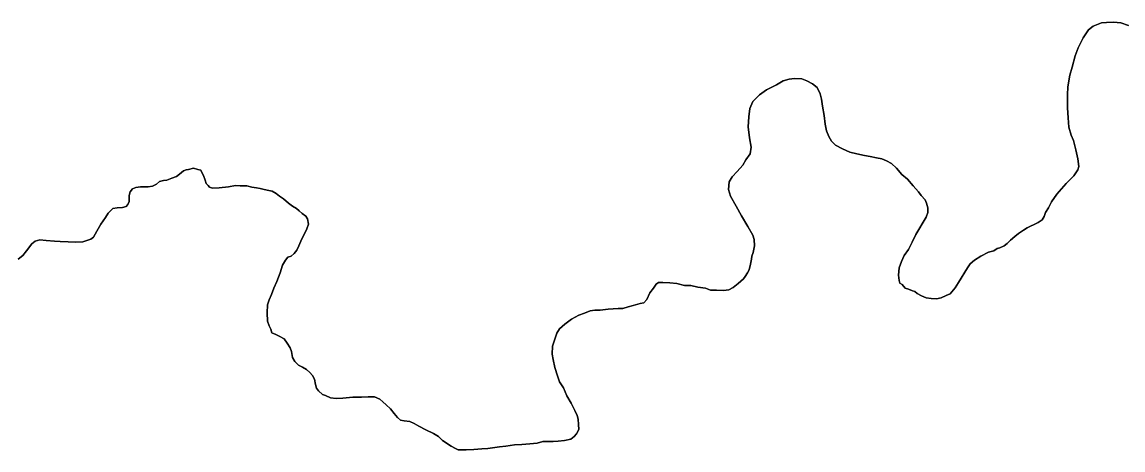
# Model space of a CAD drawing. Header units: inches. Extents: x 33.9 to 41.9, y -4.8 to 5.4.
# Drawn here: x 39.5563 to 39.6127, y -3.6652 to -3.6433 of the extents above; entities that cross this region are included whole.
import ezdxf

# ---------------------------------------------------------------- set-up
doc = ezdxf.new("R2010")
doc.units = ezdxf.units.IN
doc.header["$MEASUREMENT"] = 0
doc.layers.add('Counties', color=7, linetype='Continuous')

msp = doc.modelspace()

# ---------------------------------------------------------------- linework, layer by layer
at = {"layer": 'Counties'}
for points in [[(39.612988, -3.64352), (39.612593, -3.643383), (39.612217, -3.643344), (39.611862, -3.643364), (39.611605, -3.643383), (39.61119, -3.64356), (39.610953, -3.643736), (39.610676, -3.644148), (39.610419, -3.644658), (39.610261, -3.64507), (39.610103, -3.645658), (39.609985, -3.64607), (39.609886, -3.646658), (39.609866, -3.64707), (39.609866, -3.647737), (39.609905, -3.648247), (39.609944, -3.648717), (39.610063, -3.649129), (39.610181, -3.649404), (39.6103, -3.649874), (39.610398, -3.650345), (39.610458, -3.650737), (39.610398, -3.650913), (39.610201, -3.651208), (39.610043, -3.651365), (39.609805, -3.6516), (39.609568, -3.651875), (39.609331, -3.652149), (39.609055, -3.652541), (39.608897, -3.652855), (39.608738, -3.65309), (39.608679, -3.653287), (39.60858, -3.653463), (39.608363, -3.6536), (39.608126, -3.653718), (39.608007, -3.653777), (39.60781, -3.653875), (39.607612, -3.653993), (39.607356, -3.654169), (39.607178, -3.654307), (39.60696, -3.654503), (39.606783, -3.654679), (39.606624, -3.654797), (39.606407, -3.654895), (39.606269, -3.654934), (39.606091, -3.655052), (39.605834, -3.655111), (39.605439, -3.655327), (39.605103, -3.655523), (39.604886, -3.655719), (39.604748, -3.655915), (39.604293, -3.65666), (39.604115, -3.656935), (39.603859, -3.657249), (39.603661, -3.657327), (39.603404, -3.657445), (39.603167, -3.657504), (39.602891, -3.657484), (39.602634, -3.657445), (39.602397, -3.657347), (39.60218, -3.65723), (39.602061, -3.657132), (39.601943, -3.657092), (39.601725, -3.657014), (39.601567, -3.656955), (39.601409, -3.656779), (39.601291, -3.6567), (39.601251, -3.656563), (39.601212, -3.656288), (39.601251, -3.655916), (39.60137, -3.655602), (39.601508, -3.655288), (39.601726, -3.654975), (39.601923, -3.654602), (39.602101, -3.65421), (39.602635, -3.653327), (39.602714, -3.653092), (39.602714, -3.652857), (39.602655, -3.652602), (39.602576, -3.652445), (39.602378, -3.65221), (39.60224, -3.652033), (39.601963, -3.651719), (39.601687, -3.651386), (39.601391, -3.651151), (39.601114, -3.650818), (39.600858, -3.650582), (39.600601, -3.650445), (39.600364, -3.650347), (39.600087, -3.650288), (39.599771, -3.65023), (39.599475, -3.650171), (39.59908, -3.650092), (39.598724, -3.649995), (39.598349, -3.649838), (39.597994, -3.649642), (39.597796, -3.649446), (39.597658, -3.649191), (39.597539, -3.648916), (39.597461, -3.648563), (39.597421, -3.648132), (39.597322, -3.647642), (39.597283, -3.647289), (39.597204, -3.647014), (39.597046, -3.646701), (39.596809, -3.646505), (39.596533, -3.646348), (39.596276, -3.64625), (39.595901, -3.64623), (39.595624, -3.646269), (39.595308, -3.646348), (39.594972, -3.646564), (39.594458, -3.646819), (39.594103, -3.647074), (39.593767, -3.647407), (39.593609, -3.64776), (39.59355, -3.648192), (39.59353, -3.648701), (39.593589, -3.64927), (39.593668, -3.649741), (39.593628, -3.650094), (39.593411, -3.650388), (39.593253, -3.650662), (39.592956, -3.650996), (39.592699, -3.65127), (39.592541, -3.651525), (39.592521, -3.651918), (39.59262, -3.652251), (39.592916, -3.652761), (39.593173, -3.653251), (39.593509, -3.6538), (39.593765, -3.654251), (39.593825, -3.654467), (39.593844, -3.6548), (39.593785, -3.655133), (39.593706, -3.655329), (39.593686, -3.655467), (39.593647, -3.655722), (39.593567, -3.656016), (39.593488, -3.656173), (39.59337, -3.656369), (39.593291, -3.656486), (39.593014, -3.656722), (39.592757, -3.656918), (39.59254, -3.657036), (39.592264, -3.657075), (39.591908, -3.657055), (39.591592, -3.657055), (39.591335, -3.656957), (39.59094, -3.656899), (39.590585, -3.65682), (39.590269, -3.65682), (39.589873, -3.656722), (39.589518, -3.656683), (39.589162, -3.656664), (39.588925, -3.656664), (39.588807, -3.656762), (39.588668, -3.656958), (39.588491, -3.657193), (39.588333, -3.657546), (39.588174, -3.657703), (39.587997, -3.657743), (39.587641, -3.657841), (39.587384, -3.657919), (39.587108, -3.657998), (39.586871, -3.657998), (39.586357, -3.658037), (39.585942, -3.658076), (39.585666, -3.658076), (39.585429, -3.658116), (39.585152, -3.658233), (39.584856, -3.658332), (39.58448, -3.658547), (39.584145, -3.658802), (39.583868, -3.659038), (39.58373, -3.659253), (39.583631, -3.659567), (39.583512, -3.65992), (39.583492, -3.660332), (39.583532, -3.660607), (39.583631, -3.661018), (39.583769, -3.66145), (39.583867, -3.661744), (39.584065, -3.662058), (39.584243, -3.662469), (39.58446, -3.662842), (39.584657, -3.663214), (39.584776, -3.663469), (39.584815, -3.663665), (39.584835, -3.66394), (39.584854, -3.664195), (39.584736, -3.66441), (39.584617, -3.664548), (39.58444, -3.664685), (39.584124, -3.664744), (39.583788, -3.664783), (39.583531, -3.664803), (39.583373, -3.664803), (39.583017, -3.664803), (39.582721, -3.664882), (39.582346, -3.664921), (39.581931, -3.66496), (39.581556, -3.66498), (39.581121, -3.665039), (39.580785, -3.665078), (39.580193, -3.665157), (39.579896, -3.665176), (39.579481, -3.665216), (39.579086, -3.665235), (39.578672, -3.665235), (39.578533, -3.665157), (39.578316, -3.665039), (39.577882, -3.664745), (39.577664, -3.664549), (39.577408, -3.664393), (39.577013, -3.664197), (39.576657, -3.66402), (39.57642, -3.663883), (39.576203, -3.663785), (39.575906, -3.663746), (39.575729, -3.663707), (39.575571, -3.663569), (39.575393, -3.663373), (39.575215, -3.663138), (39.574998, -3.662922), (39.57482, -3.662766), (39.574662, -3.662628), (39.574386, -3.662511), (39.57407, -3.662511), (39.573734, -3.66253), (39.57328, -3.662531), (39.572766, -3.66259), (39.57243, -3.662609), (39.572134, -3.66257), (39.571877, -3.662452), (39.571739, -3.662394), (39.571522, -3.662217), (39.571423, -3.66208), (39.571364, -3.661884), (39.571324, -3.661609), (39.571226, -3.661433), (39.571087, -3.661276), (39.57091, -3.661119), (39.570712, -3.661002), (39.570495, -3.660904), (39.570317, -3.660708), (39.570199, -3.660512), (39.570139, -3.660198), (39.57008, -3.660002), (39.569922, -3.659766), (39.569764, -3.659551), (39.569507, -3.659414), (39.569349, -3.659335), (39.569132, -3.659237), (39.569093, -3.659061), (39.568994, -3.658884), (39.568915, -3.658649), (39.568895, -3.658218), (39.568915, -3.657806), (39.568994, -3.657551), (39.569113, -3.657276), (39.569232, -3.656962), (39.56939, -3.656609), (39.569567, -3.656178), (39.569686, -3.655786), (39.569844, -3.655531), (39.569963, -3.655374), (39.570121, -3.655315), (39.570279, -3.655178), (39.570417, -3.655021), (39.570516, -3.654786), (39.570674, -3.654433), (39.570812, -3.654178), (39.570931, -3.653923), (39.57101, -3.653687), (39.570971, -3.653413), (39.570872, -3.653276), (39.570694, -3.653138), (39.570536, -3.653001), (39.570398, -3.652884), (39.5702, -3.652766), (39.569983, -3.652609), (39.569726, -3.652393), (39.569529, -3.652256), (39.569351, -3.652119), (39.569154, -3.652001), (39.568976, -3.651962), (39.568739, -3.651903), (39.568541, -3.651864), (39.568344, -3.651825), (39.568107, -3.651786), (39.56785, -3.651727), (39.567514, -3.651727), (39.567277, -3.651708), (39.566922, -3.651767), (39.566448, -3.651826), (39.566092, -3.651845), (39.565954, -3.651786), (39.565875, -3.651708), (39.565776, -3.65161), (39.565717, -3.651433), (39.565638, -3.651198), (39.565559, -3.651041), (39.5655, -3.650924), (39.565342, -3.650885), (39.565124, -3.650826), (39.564867, -3.650885), (39.564749, -3.650904), (39.564611, -3.650963), (39.564413, -3.65112), (39.564255, -3.651238), (39.564018, -3.651336), (39.563761, -3.651434), (39.563583, -3.651454), (39.563386, -3.651493), (39.563228, -3.65163), (39.56303, -3.651748), (39.562813, -3.651768), (39.562418, -3.651768), (39.562181, -3.651807), (39.562003, -3.651885), (39.561885, -3.652023), (39.561825, -3.652219), (39.561825, -3.652532), (39.561766, -3.65267), (39.561687, -3.652787), (39.561489, -3.652827), (39.561213, -3.652846), (39.560995, -3.652886), (39.560916, -3.652964), (39.560758, -3.653121), (39.56062, -3.653337), (39.560383, -3.65369), (39.560185, -3.654043), (39.560007, -3.654357), (39.559869, -3.654455), (39.559672, -3.654514), (39.559454, -3.654592), (39.559099, -3.654612), (39.558704, -3.654592), (39.558309, -3.654573), (39.558012, -3.654553), (39.557578, -3.654514), (39.557262, -3.654494), (39.557025, -3.654553), (39.556847, -3.654691), (39.55657, -3.655044), (39.556392, -3.655279), (39.556155, -3.655475)], [(39.556155, -3.655475), (39.556392, -3.655279), (39.55657, -3.655044), (39.556847, -3.654691), (39.557025, -3.654553), (39.557262, -3.654494), (39.557578, -3.654514), (39.558012, -3.654553), (39.558309, -3.654573), (39.558704, -3.654592), (39.559099, -3.654612), (39.559454, -3.654592), (39.559672, -3.654514), (39.559869, -3.654455), (39.560007, -3.654357), (39.560185, -3.654043), (39.560383, -3.65369), (39.56062, -3.653337), (39.560758, -3.653121), (39.560916, -3.652964), (39.560995, -3.652886), (39.561213, -3.652846), (39.561489, -3.652827), (39.561687, -3.652787), (39.561766, -3.65267), (39.561825, -3.652532), (39.561825, -3.652219), (39.561885, -3.652023), (39.562003, -3.651885), (39.562181, -3.651807), (39.562418, -3.651768), (39.562813, -3.651768), (39.56303, -3.651748), (39.563228, -3.65163), (39.563386, -3.651493), (39.563583, -3.651454), (39.563761, -3.651434), (39.564018, -3.651336), (39.564255, -3.651238), (39.564413, -3.65112), (39.564611, -3.650963), (39.564749, -3.650904), (39.564867, -3.650885), (39.565124, -3.650826), (39.565342, -3.650885), (39.5655, -3.650924), (39.565559, -3.651041), (39.565638, -3.651198), (39.565717, -3.651433), (39.565776, -3.65161), (39.565875, -3.651708), (39.565954, -3.651786), (39.566092, -3.651845), (39.566448, -3.651826), (39.566922, -3.651767), (39.567277, -3.651708), (39.567514, -3.651727), (39.56785, -3.651727), (39.568107, -3.651786), (39.568344, -3.651825), (39.568541, -3.651864), (39.568739, -3.651903), (39.568976, -3.651962), (39.569154, -3.652001), (39.569351, -3.652119), (39.569529, -3.652256), (39.569726, -3.652393), (39.569983, -3.652609), (39.5702, -3.652766), (39.570398, -3.652884), (39.570536, -3.653001), (39.570694, -3.653138), (39.570872, -3.653276), (39.570971, -3.653413), (39.57101, -3.653687), (39.570931, -3.653923), (39.570812, -3.654178), (39.570674, -3.654433), (39.570516, -3.654786), (39.570417, -3.655021), (39.570279, -3.655178), (39.570121, -3.655315), (39.569963, -3.655374), (39.569844, -3.655531), (39.569686, -3.655786), (39.569567, -3.656178), (39.56939, -3.656609), (39.569232, -3.656962), (39.569113, -3.657276), (39.568994, -3.657551), (39.568915, -3.657806), (39.568895, -3.658218), (39.568915, -3.658649), (39.568994, -3.658884), (39.569093, -3.659061), (39.569132, -3.659237), (39.569349, -3.659335), (39.569507, -3.659414), (39.569764, -3.659551), (39.569922, -3.659766), (39.57008, -3.660002), (39.570139, -3.660198), (39.570199, -3.660512), (39.570317, -3.660708), (39.570495, -3.660904), (39.570712, -3.661002), (39.57091, -3.661119), (39.571087, -3.661276), (39.571226, -3.661433), (39.571324, -3.661609), (39.571364, -3.661884), (39.571423, -3.66208), (39.571522, -3.662217), (39.571739, -3.662394), (39.571877, -3.662452), (39.572134, -3.66257), (39.57243, -3.662609), (39.572766, -3.66259), (39.57328, -3.662531), (39.573734, -3.66253), (39.57407, -3.662511), (39.574386, -3.662511), (39.574662, -3.662628), (39.57482, -3.662766), (39.574998, -3.662922), (39.575215, -3.663138), (39.575393, -3.663373), (39.575571, -3.663569), (39.575729, -3.663707), (39.575906, -3.663746), (39.576203, -3.663785), (39.57642, -3.663883), (39.576657, -3.66402), (39.577013, -3.664197), (39.577408, -3.664393), (39.577664, -3.664549), (39.577882, -3.664745), (39.578316, -3.665039), (39.578533, -3.665157), (39.578672, -3.665235), (39.579086, -3.665235), (39.579481, -3.665216), (39.579896, -3.665176), (39.580193, -3.665157), (39.580785, -3.665078), (39.581121, -3.665039), (39.581556, -3.66498), (39.581931, -3.66496), (39.582346, -3.664921), (39.582721, -3.664882), (39.583017, -3.664803), (39.583373, -3.664803), (39.583531, -3.664803), (39.583788, -3.664783), (39.584124, -3.664744), (39.58444, -3.664685), (39.584617, -3.664548), (39.584736, -3.66441), (39.584854, -3.664195), (39.584835, -3.66394), (39.584815, -3.663665), (39.584776, -3.663469), (39.584657, -3.663214), (39.58446, -3.662842), (39.584243, -3.662469), (39.584065, -3.662058), (39.583867, -3.661744), (39.583769, -3.66145), (39.583631, -3.661018), (39.583532, -3.660607), (39.583492, -3.660332), (39.583512, -3.65992), (39.583631, -3.659567), (39.58373, -3.659253), (39.583868, -3.659038), (39.584145, -3.658802), (39.58448, -3.658547), (39.584856, -3.658332), (39.585152, -3.658233), (39.585429, -3.658116), (39.585666, -3.658076), (39.585942, -3.658076), (39.586357, -3.658037), (39.586871, -3.657998), (39.587108, -3.657998), (39.587384, -3.657919), (39.587641, -3.657841), (39.587997, -3.657743), (39.588174, -3.657703), (39.588333, -3.657546), (39.588491, -3.657193), (39.588668, -3.656958), (39.588807, -3.656762), (39.588925, -3.656664), (39.589162, -3.656664), (39.589518, -3.656683), (39.589873, -3.656722), (39.590269, -3.65682), (39.590585, -3.65682), (39.59094, -3.656899), (39.591335, -3.656957), (39.591592, -3.657055), (39.591908, -3.657055), (39.592264, -3.657075), (39.59254, -3.657036), (39.592757, -3.656918), (39.593014, -3.656722), (39.593291, -3.656486), (39.59337, -3.656369), (39.593488, -3.656173), (39.593567, -3.656016), (39.593647, -3.655722), (39.593686, -3.655467), (39.593706, -3.655329), (39.593785, -3.655133), (39.593844, -3.6548), (39.593825, -3.654467), (39.593765, -3.654251), (39.593509, -3.6538), (39.593173, -3.653251), (39.592916, -3.652761), (39.59262, -3.652251), (39.592521, -3.651918), (39.592541, -3.651525), (39.592699, -3.65127), (39.592956, -3.650996), (39.593253, -3.650662), (39.593411, -3.650388), (39.593628, -3.650094), (39.593668, -3.649741), (39.593589, -3.64927), (39.59353, -3.648701), (39.59355, -3.648192), (39.593609, -3.64776), (39.593767, -3.647407), (39.594103, -3.647074), (39.594458, -3.646819), (39.594972, -3.646564), (39.595308, -3.646348), (39.595624, -3.646269), (39.595901, -3.64623), (39.596276, -3.64625), (39.596533, -3.646348), (39.596809, -3.646505), (39.597046, -3.646701), (39.597204, -3.647014), (39.597283, -3.647289), (39.597322, -3.647642), (39.597421, -3.648132), (39.597461, -3.648563), (39.597539, -3.648916), (39.597658, -3.649191), (39.597796, -3.649446), (39.597994, -3.649642), (39.598349, -3.649838), (39.598724, -3.649995), (39.59908, -3.650092), (39.599475, -3.650171), (39.599771, -3.65023), (39.600087, -3.650288), (39.600364, -3.650347), (39.600601, -3.650445), (39.600858, -3.650582), (39.601114, -3.650818), (39.601391, -3.651151), (39.601687, -3.651386), (39.601963, -3.651719), (39.60224, -3.652033), (39.602378, -3.65221), (39.602576, -3.652445), (39.602655, -3.652602), (39.602714, -3.652857), (39.602714, -3.653092), (39.602635, -3.653327), (39.602101, -3.65421), (39.601923, -3.654602), (39.601726, -3.654975), (39.601508, -3.655288), (39.60137, -3.655602), (39.601251, -3.655916), (39.601212, -3.656288), (39.601251, -3.656563), (39.601291, -3.6567), (39.601409, -3.656779), (39.601567, -3.656955), (39.601725, -3.657014), (39.601943, -3.657092), (39.602061, -3.657132), (39.60218, -3.65723), (39.602397, -3.657347), (39.602634, -3.657445), (39.602891, -3.657484), (39.603167, -3.657504), (39.603404, -3.657445), (39.603661, -3.657327), (39.603859, -3.657249), (39.604115, -3.656935), (39.604293, -3.65666), (39.604748, -3.655915), (39.604886, -3.655719), (39.605103, -3.655523), (39.605439, -3.655327), (39.605834, -3.655111), (39.606091, -3.655052), (39.606269, -3.654934), (39.606407, -3.654895), (39.606624, -3.654797), (39.606783, -3.654679), (39.60696, -3.654503), (39.607178, -3.654307), (39.607356, -3.654169), (39.607612, -3.653993), (39.60781, -3.653875), (39.608007, -3.653777), (39.608126, -3.653718), (39.608363, -3.6536), (39.60858, -3.653463), (39.608679, -3.653287), (39.608738, -3.65309), (39.608897, -3.652855), (39.609055, -3.652541), (39.609331, -3.652149), (39.609568, -3.651875), (39.609805, -3.6516), (39.610043, -3.651365), (39.610201, -3.651208), (39.610398, -3.650913), (39.610458, -3.650737), (39.610398, -3.650345), (39.6103, -3.649874), (39.610181, -3.649404), (39.610063, -3.649129), (39.609944, -3.648717), (39.609905, -3.648247), (39.609866, -3.647737), (39.609866, -3.64707), (39.609886, -3.646658), (39.609985, -3.64607), (39.610103, -3.645658), (39.610261, -3.64507), (39.610419, -3.644658), (39.610676, -3.644148), (39.610953, -3.643736), (39.61119, -3.64356), (39.611605, -3.643383), (39.611862, -3.643364), (39.612217, -3.643344), (39.612593, -3.643383), (39.612988, -3.64352)], [(39.612988, -3.64352), (39.612593, -3.643383), (39.612217, -3.643344), (39.611862, -3.643364), (39.611605, -3.643383), (39.61119, -3.64356), (39.610953, -3.643736), (39.610676, -3.644148), (39.610419, -3.644658), (39.610261, -3.64507), (39.610103, -3.645658), (39.609985, -3.64607), (39.609886, -3.646658), (39.609866, -3.64707), (39.609866, -3.647737), (39.609905, -3.648247), (39.609944, -3.648717), (39.610063, -3.649129), (39.610181, -3.649404), (39.6103, -3.649874), (39.610398, -3.650345), (39.610458, -3.650737), (39.610398, -3.650913), (39.610201, -3.651208), (39.610043, -3.651365), (39.609805, -3.6516), (39.609568, -3.651875), (39.609331, -3.652149), (39.609055, -3.652541), (39.608897, -3.652855), (39.608738, -3.65309), (39.608679, -3.653287), (39.60858, -3.653463), (39.608363, -3.6536), (39.608126, -3.653718), (39.608007, -3.653777), (39.60781, -3.653875), (39.607612, -3.653993), (39.607356, -3.654169), (39.607178, -3.654307), (39.60696, -3.654503), (39.606783, -3.654679), (39.606624, -3.654797), (39.606407, -3.654895), (39.606269, -3.654934), (39.606091, -3.655052), (39.605834, -3.655111), (39.605439, -3.655327), (39.605103, -3.655523), (39.604886, -3.655719), (39.604748, -3.655915), (39.604293, -3.65666), (39.604115, -3.656935), (39.603859, -3.657249), (39.603661, -3.657327), (39.603404, -3.657445), (39.603167, -3.657504), (39.602891, -3.657484), (39.602634, -3.657445), (39.602397, -3.657347), (39.60218, -3.65723), (39.602061, -3.657132), (39.601943, -3.657092), (39.601725, -3.657014), (39.601567, -3.656955), (39.601409, -3.656779), (39.601291, -3.6567), (39.601251, -3.656563), (39.601212, -3.656288), (39.601251, -3.655916), (39.60137, -3.655602), (39.601508, -3.655288), (39.601726, -3.654975), (39.601923, -3.654602), (39.602101, -3.65421), (39.602635, -3.653327), (39.602714, -3.653092), (39.602714, -3.652857), (39.602655, -3.652602), (39.602576, -3.652445), (39.602378, -3.65221), (39.60224, -3.652033), (39.601963, -3.651719), (39.601687, -3.651386), (39.601391, -3.651151), (39.601114, -3.650818), (39.600858, -3.650582), (39.600601, -3.650445), (39.600364, -3.650347), (39.600087, -3.650288), (39.599771, -3.65023), (39.599475, -3.650171), (39.59908, -3.650092), (39.598724, -3.649995), (39.598349, -3.649838), (39.597994, -3.649642), (39.597796, -3.649446), (39.597658, -3.649191), (39.597539, -3.648916), (39.597461, -3.648563), (39.597421, -3.648132), (39.597322, -3.647642), (39.597283, -3.647289), (39.597204, -3.647014), (39.597046, -3.646701), (39.596809, -3.646505), (39.596533, -3.646348), (39.596276, -3.64625), (39.595901, -3.64623), (39.595624, -3.646269), (39.595308, -3.646348), (39.594972, -3.646564), (39.594458, -3.646819), (39.594103, -3.647074), (39.593767, -3.647407), (39.593609, -3.64776), (39.59355, -3.648192), (39.59353, -3.648701), (39.593589, -3.64927), (39.593668, -3.649741), (39.593628, -3.650094), (39.593411, -3.650388), (39.593253, -3.650662), (39.592956, -3.650996), (39.592699, -3.65127), (39.592541, -3.651525), (39.592521, -3.651918), (39.59262, -3.652251), (39.592916, -3.652761), (39.593173, -3.653251), (39.593509, -3.6538), (39.593765, -3.654251), (39.593825, -3.654467), (39.593844, -3.6548), (39.593785, -3.655133), (39.593706, -3.655329), (39.593686, -3.655467), (39.593647, -3.655722), (39.593567, -3.656016), (39.593488, -3.656173), (39.59337, -3.656369), (39.593291, -3.656486), (39.593014, -3.656722), (39.592757, -3.656918), (39.59254, -3.657036), (39.592264, -3.657075), (39.591908, -3.657055), (39.591592, -3.657055), (39.591335, -3.656957), (39.59094, -3.656899), (39.590585, -3.65682), (39.590269, -3.65682), (39.589873, -3.656722), (39.589518, -3.656683), (39.589162, -3.656664), (39.588925, -3.656664), (39.588807, -3.656762), (39.588668, -3.656958), (39.588491, -3.657193), (39.588333, -3.657546), (39.588174, -3.657703), (39.587997, -3.657743), (39.587641, -3.657841), (39.587384, -3.657919), (39.587108, -3.657998), (39.586871, -3.657998), (39.586357, -3.658037), (39.585942, -3.658076), (39.585666, -3.658076), (39.585429, -3.658116), (39.585152, -3.658233), (39.584856, -3.658332), (39.58448, -3.658547), (39.584145, -3.658802), (39.583868, -3.659038), (39.58373, -3.659253), (39.583631, -3.659567), (39.583512, -3.65992), (39.583492, -3.660332), (39.583532, -3.660607), (39.583631, -3.661018), (39.583769, -3.66145), (39.583867, -3.661744), (39.584065, -3.662058), (39.584243, -3.662469), (39.58446, -3.662842), (39.584657, -3.663214), (39.584776, -3.663469), (39.584815, -3.663665), (39.584835, -3.66394), (39.584854, -3.664195), (39.584736, -3.66441), (39.584617, -3.664548), (39.58444, -3.664685), (39.584124, -3.664744), (39.583788, -3.664783), (39.583531, -3.664803), (39.583373, -3.664803), (39.583017, -3.664803), (39.582721, -3.664882), (39.582346, -3.664921), (39.581931, -3.66496), (39.581556, -3.66498), (39.581121, -3.665039), (39.580785, -3.665078), (39.580193, -3.665157), (39.579896, -3.665176), (39.579481, -3.665216), (39.579086, -3.665235), (39.578672, -3.665235), (39.578533, -3.665157), (39.578316, -3.665039), (39.577882, -3.664745), (39.577664, -3.664549), (39.577408, -3.664393), (39.577013, -3.664197), (39.576657, -3.66402), (39.57642, -3.663883), (39.576203, -3.663785), (39.575906, -3.663746), (39.575729, -3.663707), (39.575571, -3.663569), (39.575393, -3.663373), (39.575215, -3.663138), (39.574998, -3.662922), (39.57482, -3.662766), (39.574662, -3.662628), (39.574386, -3.662511), (39.57407, -3.662511), (39.573734, -3.66253), (39.57328, -3.662531), (39.572766, -3.66259), (39.57243, -3.662609), (39.572134, -3.66257), (39.571877, -3.662452), (39.571739, -3.662394), (39.571522, -3.662217), (39.571423, -3.66208), (39.571364, -3.661884), (39.571324, -3.661609), (39.571226, -3.661433), (39.571087, -3.661276), (39.57091, -3.661119), (39.570712, -3.661002), (39.570495, -3.660904), (39.570317, -3.660708), (39.570199, -3.660512), (39.570139, -3.660198), (39.57008, -3.660002), (39.569922, -3.659766), (39.569764, -3.659551), (39.569507, -3.659414), (39.569349, -3.659335), (39.569132, -3.659237), (39.569093, -3.659061), (39.568994, -3.658884), (39.568915, -3.658649), (39.568895, -3.658218), (39.568915, -3.657806), (39.568994, -3.657551), (39.569113, -3.657276), (39.569232, -3.656962), (39.56939, -3.656609), (39.569567, -3.656178), (39.569686, -3.655786), (39.569844, -3.655531), (39.569963, -3.655374), (39.570121, -3.655315), (39.570279, -3.655178), (39.570417, -3.655021), (39.570516, -3.654786), (39.570674, -3.654433), (39.570812, -3.654178), (39.570931, -3.653923), (39.57101, -3.653687), (39.570971, -3.653413), (39.570872, -3.653276), (39.570694, -3.653138), (39.570536, -3.653001), (39.570398, -3.652884), (39.5702, -3.652766), (39.569983, -3.652609), (39.569726, -3.652393), (39.569529, -3.652256), (39.569351, -3.652119), (39.569154, -3.652001), (39.568976, -3.651962), (39.568739, -3.651903), (39.568541, -3.651864), (39.568344, -3.651825), (39.568107, -3.651786), (39.56785, -3.651727), (39.567514, -3.651727), (39.567277, -3.651708), (39.566922, -3.651767), (39.566448, -3.651826), (39.566092, -3.651845), (39.565954, -3.651786), (39.565875, -3.651708), (39.565776, -3.65161), (39.565717, -3.651433), (39.565638, -3.651198), (39.565559, -3.651041), (39.5655, -3.650924), (39.565342, -3.650885), (39.565124, -3.650826), (39.564867, -3.650885), (39.564749, -3.650904), (39.564611, -3.650963), (39.564413, -3.65112), (39.564255, -3.651238), (39.564018, -3.651336), (39.563761, -3.651434), (39.563583, -3.651454), (39.563386, -3.651493), (39.563228, -3.65163), (39.56303, -3.651748), (39.562813, -3.651768), (39.562418, -3.651768), (39.562181, -3.651807), (39.562003, -3.651885), (39.561885, -3.652023), (39.561825, -3.652219), (39.561825, -3.652532), (39.561766, -3.65267), (39.561687, -3.652787), (39.561489, -3.652827), (39.561213, -3.652846), (39.560995, -3.652886), (39.560916, -3.652964), (39.560758, -3.653121), (39.56062, -3.653337), (39.560383, -3.65369), (39.560185, -3.654043), (39.560007, -3.654357), (39.559869, -3.654455), (39.559672, -3.654514), (39.559454, -3.654592), (39.559099, -3.654612), (39.558704, -3.654592), (39.558309, -3.654573), (39.558012, -3.654553), (39.557578, -3.654514), (39.557262, -3.654494), (39.557025, -3.654553), (39.556847, -3.654691), (39.55657, -3.655044), (39.556392, -3.655279), (39.556155, -3.655475)], [(39.556155, -3.655475), (39.556392, -3.655279), (39.55657, -3.655044), (39.556847, -3.654691), (39.557025, -3.654553), (39.557262, -3.654494), (39.557578, -3.654514), (39.558012, -3.654553), (39.558309, -3.654573), (39.558704, -3.654592), (39.559099, -3.654612), (39.559454, -3.654592), (39.559672, -3.654514), (39.559869, -3.654455), (39.560007, -3.654357), (39.560185, -3.654043), (39.560383, -3.65369), (39.56062, -3.653337), (39.560758, -3.653121), (39.560916, -3.652964), (39.560995, -3.652886), (39.561213, -3.652846), (39.561489, -3.652827), (39.561687, -3.652787), (39.561766, -3.65267), (39.561825, -3.652532), (39.561825, -3.652219), (39.561885, -3.652023), (39.562003, -3.651885), (39.562181, -3.651807), (39.562418, -3.651768), (39.562813, -3.651768), (39.56303, -3.651748), (39.563228, -3.65163), (39.563386, -3.651493), (39.563583, -3.651454), (39.563761, -3.651434), (39.564018, -3.651336), (39.564255, -3.651238), (39.564413, -3.65112), (39.564611, -3.650963), (39.564749, -3.650904), (39.564867, -3.650885), (39.565124, -3.650826), (39.565342, -3.650885), (39.5655, -3.650924), (39.565559, -3.651041), (39.565638, -3.651198), (39.565717, -3.651433), (39.565776, -3.65161), (39.565875, -3.651708), (39.565954, -3.651786), (39.566092, -3.651845), (39.566448, -3.651826), (39.566922, -3.651767), (39.567277, -3.651708), (39.567514, -3.651727), (39.56785, -3.651727), (39.568107, -3.651786), (39.568344, -3.651825), (39.568541, -3.651864), (39.568739, -3.651903), (39.568976, -3.651962), (39.569154, -3.652001), (39.569351, -3.652119), (39.569529, -3.652256), (39.569726, -3.652393), (39.569983, -3.652609), (39.5702, -3.652766), (39.570398, -3.652884), (39.570536, -3.653001), (39.570694, -3.653138), (39.570872, -3.653276), (39.570971, -3.653413), (39.57101, -3.653687), (39.570931, -3.653923), (39.570812, -3.654178), (39.570674, -3.654433), (39.570516, -3.654786), (39.570417, -3.655021), (39.570279, -3.655178), (39.570121, -3.655315), (39.569963, -3.655374), (39.569844, -3.655531), (39.569686, -3.655786), (39.569567, -3.656178), (39.56939, -3.656609), (39.569232, -3.656962), (39.569113, -3.657276), (39.568994, -3.657551), (39.568915, -3.657806), (39.568895, -3.658218), (39.568915, -3.658649), (39.568994, -3.658884), (39.569093, -3.659061), (39.569132, -3.659237), (39.569349, -3.659335), (39.569507, -3.659414), (39.569764, -3.659551), (39.569922, -3.659766), (39.57008, -3.660002), (39.570139, -3.660198), (39.570199, -3.660512), (39.570317, -3.660708), (39.570495, -3.660904), (39.570712, -3.661002), (39.57091, -3.661119), (39.571087, -3.661276), (39.571226, -3.661433), (39.571324, -3.661609), (39.571364, -3.661884), (39.571423, -3.66208), (39.571522, -3.662217), (39.571739, -3.662394), (39.571877, -3.662452), (39.572134, -3.66257), (39.57243, -3.662609), (39.572766, -3.66259), (39.57328, -3.662531), (39.573734, -3.66253), (39.57407, -3.662511), (39.574386, -3.662511), (39.574662, -3.662628), (39.57482, -3.662766), (39.574998, -3.662922), (39.575215, -3.663138), (39.575393, -3.663373), (39.575571, -3.663569), (39.575729, -3.663707), (39.575906, -3.663746), (39.576203, -3.663785), (39.57642, -3.663883), (39.576657, -3.66402), (39.577013, -3.664197), (39.577408, -3.664393), (39.577664, -3.664549), (39.577882, -3.664745), (39.578316, -3.665039), (39.578533, -3.665157), (39.578672, -3.665235), (39.579086, -3.665235), (39.579481, -3.665216), (39.579896, -3.665176), (39.580193, -3.665157), (39.580785, -3.665078), (39.581121, -3.665039), (39.581556, -3.66498), (39.581931, -3.66496), (39.582346, -3.664921), (39.582721, -3.664882), (39.583017, -3.664803), (39.583373, -3.664803), (39.583531, -3.664803), (39.583788, -3.664783), (39.584124, -3.664744), (39.58444, -3.664685), (39.584617, -3.664548), (39.584736, -3.66441), (39.584854, -3.664195), (39.584835, -3.66394), (39.584815, -3.663665), (39.584776, -3.663469), (39.584657, -3.663214), (39.58446, -3.662842), (39.584243, -3.662469), (39.584065, -3.662058), (39.583867, -3.661744), (39.583769, -3.66145), (39.583631, -3.661018), (39.583532, -3.660607), (39.583492, -3.660332), (39.583512, -3.65992), (39.583631, -3.659567), (39.58373, -3.659253), (39.583868, -3.659038), (39.584145, -3.658802), (39.58448, -3.658547), (39.584856, -3.658332), (39.585152, -3.658233), (39.585429, -3.658116), (39.585666, -3.658076), (39.585942, -3.658076), (39.586357, -3.658037), (39.586871, -3.657998), (39.587108, -3.657998), (39.587384, -3.657919), (39.587641, -3.657841), (39.587997, -3.657743), (39.588174, -3.657703), (39.588333, -3.657546), (39.588491, -3.657193), (39.588668, -3.656958), (39.588807, -3.656762), (39.588925, -3.656664), (39.589162, -3.656664), (39.589518, -3.656683), (39.589873, -3.656722), (39.590269, -3.65682), (39.590585, -3.65682), (39.59094, -3.656899), (39.591335, -3.656957), (39.591592, -3.657055), (39.591908, -3.657055), (39.592264, -3.657075), (39.59254, -3.657036), (39.592757, -3.656918), (39.593014, -3.656722), (39.593291, -3.656486), (39.59337, -3.656369), (39.593488, -3.656173), (39.593567, -3.656016), (39.593647, -3.655722), (39.593686, -3.655467), (39.593706, -3.655329), (39.593785, -3.655133), (39.593844, -3.6548), (39.593825, -3.654467), (39.593765, -3.654251), (39.593509, -3.6538), (39.593173, -3.653251), (39.592916, -3.652761), (39.59262, -3.652251), (39.592521, -3.651918), (39.592541, -3.651525), (39.592699, -3.65127), (39.592956, -3.650996), (39.593253, -3.650662), (39.593411, -3.650388), (39.593628, -3.650094), (39.593668, -3.649741), (39.593589, -3.64927), (39.59353, -3.648701), (39.59355, -3.648192), (39.593609, -3.64776), (39.593767, -3.647407), (39.594103, -3.647074), (39.594458, -3.646819), (39.594972, -3.646564), (39.595308, -3.646348), (39.595624, -3.646269), (39.595901, -3.64623), (39.596276, -3.64625), (39.596533, -3.646348), (39.596809, -3.646505), (39.597046, -3.646701), (39.597204, -3.647014), (39.597283, -3.647289), (39.597322, -3.647642), (39.597421, -3.648132), (39.597461, -3.648563), (39.597539, -3.648916), (39.597658, -3.649191), (39.597796, -3.649446), (39.597994, -3.649642), (39.598349, -3.649838), (39.598724, -3.649995), (39.59908, -3.650092), (39.599475, -3.650171), (39.599771, -3.65023), (39.600087, -3.650288), (39.600364, -3.650347), (39.600601, -3.650445), (39.600858, -3.650582), (39.601114, -3.650818), (39.601391, -3.651151), (39.601687, -3.651386), (39.601963, -3.651719), (39.60224, -3.652033), (39.602378, -3.65221), (39.602576, -3.652445), (39.602655, -3.652602), (39.602714, -3.652857), (39.602714, -3.653092), (39.602635, -3.653327), (39.602101, -3.65421), (39.601923, -3.654602), (39.601726, -3.654975), (39.601508, -3.655288), (39.60137, -3.655602), (39.601251, -3.655916), (39.601212, -3.656288), (39.601251, -3.656563), (39.601291, -3.6567), (39.601409, -3.656779), (39.601567, -3.656955), (39.601725, -3.657014), (39.601943, -3.657092), (39.602061, -3.657132), (39.60218, -3.65723), (39.602397, -3.657347), (39.602634, -3.657445), (39.602891, -3.657484), (39.603167, -3.657504), (39.603404, -3.657445), (39.603661, -3.657327), (39.603859, -3.657249), (39.604115, -3.656935), (39.604293, -3.65666), (39.604748, -3.655915), (39.604886, -3.655719), (39.605103, -3.655523), (39.605439, -3.655327), (39.605834, -3.655111), (39.606091, -3.655052), (39.606269, -3.654934), (39.606407, -3.654895), (39.606624, -3.654797), (39.606783, -3.654679), (39.60696, -3.654503), (39.607178, -3.654307), (39.607356, -3.654169), (39.607612, -3.653993), (39.60781, -3.653875), (39.608007, -3.653777), (39.608126, -3.653718), (39.608363, -3.6536), (39.60858, -3.653463), (39.608679, -3.653287), (39.608738, -3.65309), (39.608897, -3.652855), (39.609055, -3.652541), (39.609331, -3.652149), (39.609568, -3.651875), (39.609805, -3.6516), (39.610043, -3.651365), (39.610201, -3.651208), (39.610398, -3.650913), (39.610458, -3.650737), (39.610398, -3.650345), (39.6103, -3.649874), (39.610181, -3.649404), (39.610063, -3.649129), (39.609944, -3.648717), (39.609905, -3.648247), (39.609866, -3.647737), (39.609866, -3.64707), (39.609886, -3.646658), (39.609985, -3.64607), (39.610103, -3.645658), (39.610261, -3.64507), (39.610419, -3.644658), (39.610676, -3.644148), (39.610953, -3.643736), (39.61119, -3.64356), (39.611605, -3.643383), (39.611862, -3.643364), (39.612217, -3.643344), (39.612593, -3.643383), (39.612988, -3.64352)]]:
    msp.add_lwpolyline(points, dxfattribs=at)

doc.saveas('drawing.dxf')
